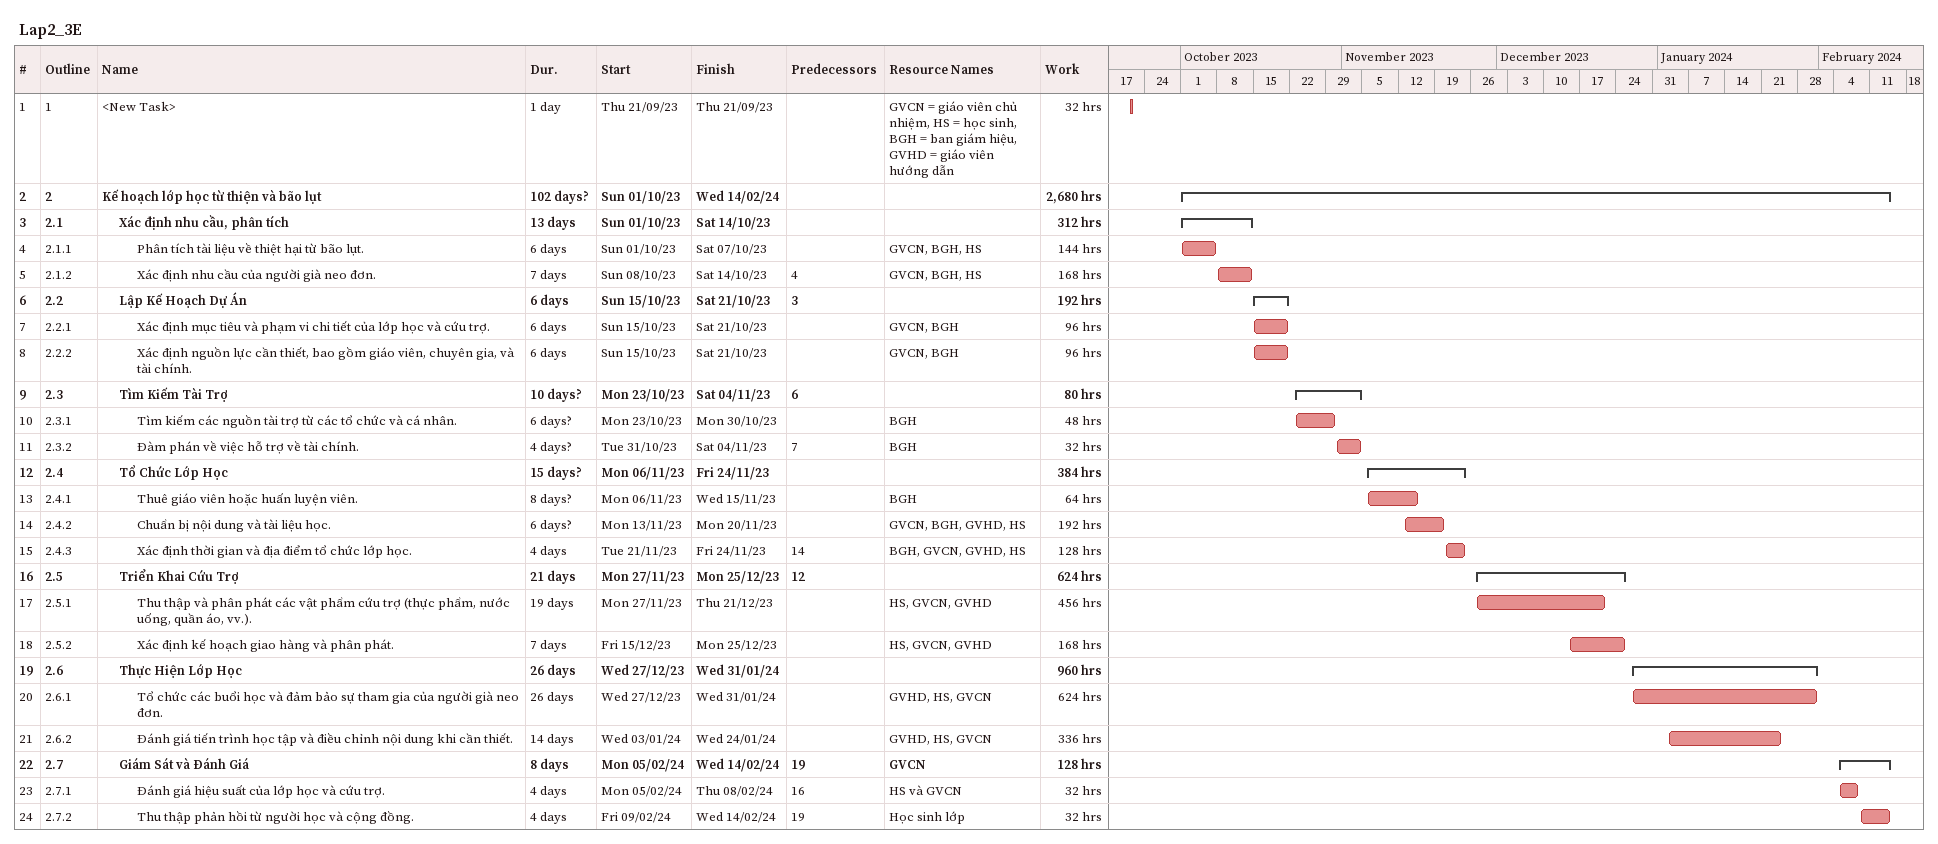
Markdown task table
Lap2_3E

| ID | WBS | Task | Duration | Start | Finish | Predecessors | Resources | Work (h) |
|---|---|---|---|---|---|---|---|---|
| 1 | 1 | <New Task> | 1d | 2023-09-21 | 2023-09-21 |  | GVCN = giáo viên chủ nhiệm, HS = học sinh, BGH = ban giám hiệu, GVHD = giáo viên hướng dẫn | 32 |
| 2 | 2 | **Kế hoạch lớp học từ thiện và bão lụt** | 102d? | 2023-10-01 | 2024-02-14 |  |  | 2680 |
| 3 | 2.1 | **Xác định nhu cầu, phân tích** | 13d | 2023-10-01 | 2023-10-14 |  |  | 312 |
| 4 | 2.1.1 | Phân tích tài liệu về thiệt hại từ bão lụt. | 6d | 2023-10-01 | 2023-10-07 |  | GVCN, BGH, HS | 144 |
| 5 | 2.1.2 | Xác định nhu cầu của người già neo đơn. | 7d | 2023-10-08 | 2023-10-14 | 4 | GVCN, BGH, HS | 168 |
| 6 | 2.2 | **Lập Kế Hoạch Dự Án** | 6d | 2023-10-15 | 2023-10-21 | 3 |  | 192 |
| 7 | 2.2.1 | Xác định mục tiêu và phạm vi chi tiết của lớp học và cứu trợ. | 6d | 2023-10-15 | 2023-10-21 |  | GVCN, BGH | 96 |
| 8 | 2.2.2 | Xác định nguồn lực cần thiết, bao gồm giáo viên, chuyên gia, và tài chính. | 6d | 2023-10-15 | 2023-10-21 |  | GVCN, BGH | 96 |
| 9 | 2.3 | **Tìm Kiếm Tài Trợ** | 10d? | 2023-10-23 | 2023-11-04 | 6 |  | 80 |
| 10 | 2.3.1 | Tìm kiếm các nguồn tài trợ từ các tổ chức và cá nhân. | 6d? | 2023-10-23 | 2023-10-30 |  | BGH | 48 |
| 11 | 2.3.2 | Đàm phán về việc hỗ trợ về tài chính. | 4d? | 2023-10-31 | 2023-11-04 | 7 | BGH | 32 |
| 12 | 2.4 | **Tổ Chức Lớp Học** | 15d? | 2023-11-06 | 2023-11-24 |  |  | 384 |
| 13 | 2.4.1 | Thuê giáo viên hoặc huấn luyện viên. | 8d? | 2023-11-06 | 2023-11-15 |  | BGH | 64 |
| 14 | 2.4.2 | Chuẩn bị nội dung và tài liệu học. | 6d? | 2023-11-13 | 2023-11-20 |  | GVCN, BGH, GVHD, HS | 192 |
| 15 | 2.4.3 | Xác định thời gian và địa điểm tổ chức lớp học. | 4d | 2023-11-21 | 2023-11-24 | 14 | BGH, GVCN, GVHD, HS | 128 |
| 16 | 2.5 | **Triển Khai Cứu Trợ** | 21d | 2023-11-27 | 2023-12-25 | 12 |  | 624 |
| 17 | 2.5.1 | Thu thập và phân phát các vật phẩm cứu trợ (thực phẩm, nước uống, quần áo, vv.). | 19d | 2023-11-27 | 2023-12-21 |  | HS, GVCN, GVHD | 456 |
| 18 | 2.5.2 | Xác định kế hoạch giao hàng và phân phát. | 7d | 2023-12-15 | 2023-12-25 |  | HS, GVCN, GVHD | 168 |
| 19 | 2.6 | **Thực Hiện Lớp Học** | 26d | 2023-12-27 | 2024-01-31 |  |  | 960 |
| 20 | 2.6.1 | Tổ chức các buổi học và đảm bảo sự tham gia của người già neo đơn. | 26d | 2023-12-27 | 2024-01-31 |  | GVHD, HS, GVCN | 624 |
| 21 | 2.6.2 | Đánh giá tiến trình học tập và điều chỉnh nội dung khi cần thiết. | 14d | 2024-01-03 | 2024-01-24 |  | GVHD, HS, GVCN | 336 |
| 22 | 2.7 | **Giám Sát và Đánh Giá** | 8d | 2024-02-05 | 2024-02-14 | 19 | GVCN | 128 |
| 23 | 2.7.1 | Đánh giá hiệu suất của lớp học và cứu trợ. | 4d | 2024-02-05 | 2024-02-08 | 16 | HS và GVCN | 32 |
| 24 | 2.7.2 | Thu thập phản hồi từ người học và cộng đồng. | 4d | 2024-02-09 | 2024-02-14 | 19 | Học sinh lớp | 32 |
